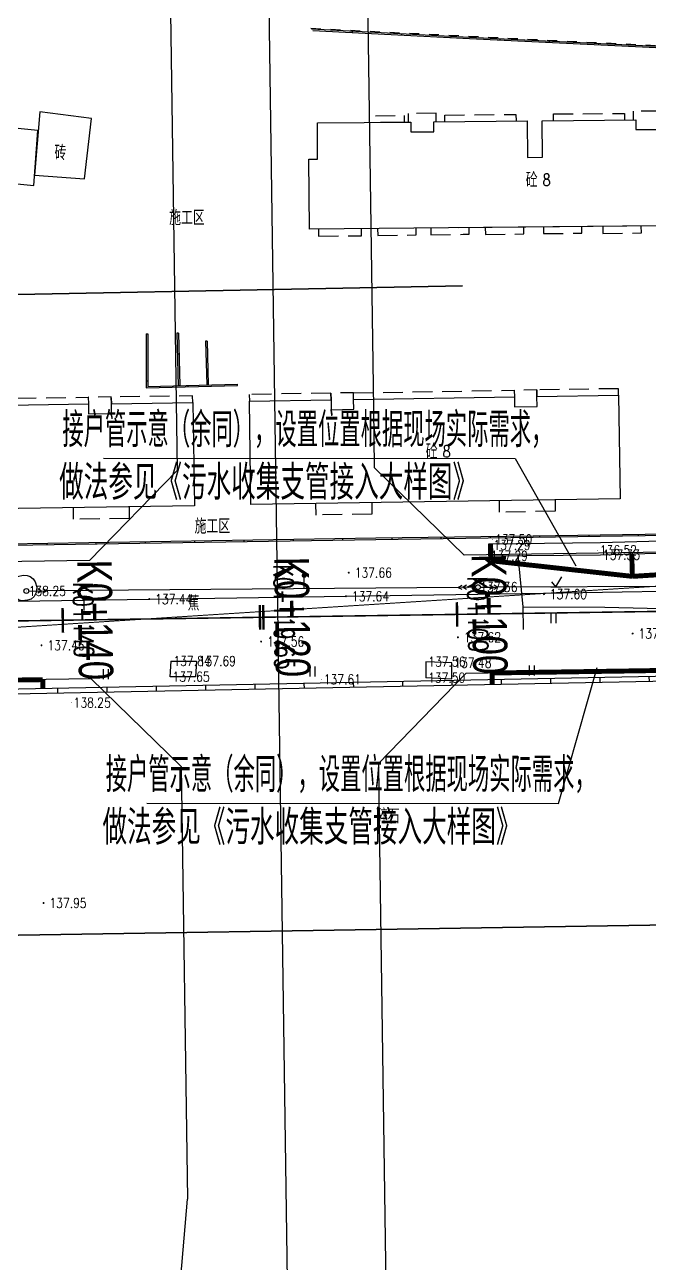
# Model space of a CAD drawing. Extents: x 529262 to 576451, y 2694391 to 2717535.
# Drawn here: x 564711.4 to 564774.7, y 2709952.9 to 2710078.5 of the extents above; entities that cross this region are included whole.
import ezdxf
from ezdxf.enums import TextEntityAlignment as Align
from ezdxf.xclip import XClip

# ---------------------------------------------------------------- set-up
doc = ezdxf.new("R2010")
doc.units = 0
doc.header["$XCLIPFRAME"] = 0
for name, pattern in [('ACAD_ISO12W100', [22, 12, -3, 0.5, -3, 0.5, -3]), ('X2', [10, 8, -2]), ('X5', [3, 2, -1]), ('X6', [2, 1, -1])]:
    doc.linetypes.add(name, pattern=pattern)
for name, color, linetype in [('DLSS', 4, 'Continuous'), ('DMTZ', 8, 'Continuous'), ('GCD', 8, 'Continuous'), ('GPSCOMMON', 7, 'Continuous'), ('GXYZ', 8, 'Continuous'), ('JMD', 8, 'Continuous'), ('PP-COM', 7, 'Continuous'), ('RD-中线', 40, 'Continuous'), ('RD-红线', 7, 'Continuous'), ('ZBTZ', 8, 'Continuous'), ('ZJ', 7, 'Continuous'), ('桩号标注', 7, 'Continuous'), ('污水管径标注_W10-', 202, 'Continuous'), ('纵断_分栏文字', 7, 'Continuous'), ('道路中线', 90, 'Continuous')]:
    doc.layers.add(name, color=color, linetype=linetype)
doc.layers.add('SZ-ZH-DIM', color=7, linetype='Continuous', lineweight=0)
doc.layers.add('控制界线1', color=30, linetype='ACAD_ISO12W100', lineweight=35)
doc.styles.add('HZ', font='rs.shx', dxfattribs={"width": 0.8, "bigfont": 'hztxt.shx'})
doc.styles.add('SEMDI', font='smsim.shx', dxfattribs={"width": 0.75, "bigfont": 'smfs.shx'})
doc.styles.add('SMEDI', font='smsim.shx', dxfattribs={"width": 0.75, "height": 3.5, "bigfont": 'smfs.shx'})
doc.linetypes.add('10422', pattern='A,0.75,[150,AAA.SHX,S=0.5,R=0,X=0,Y=0.5],1.5,[177,AAA.SHX,S=1,R=0,X=0,Y=0.4],0.75', length=3)
doc.linetypes.add('1161', pattern='A,0,[149,AAA.SHX,S=0.15,R=0,X=0,Y=0],-1.6', length=1.6)

# ---------------------------------------------------------------- blocks, each defined once
blk = doc.blocks.new('A$C19FD0107')
at = {"layer": 'RD-中线', "color": 8, "linetype": 'Continuous', "flags": 128}
blk.add_lwpolyline([(-6304.35, 15846.46), (-6276.37, 15793.41, -0.118286), (-6262.53, 15739.16), (-6247.44, 14688.77)], format="xyb", dxfattribs=at)
at = {"layer": 'RD-中线', "color": 8, "linetype": 'Continuous'}
blk.add_lwpolyline([(-6145.95, 15629.53), (-6583.68, 15623.04, -0.057862), (-6611.22, 15625.82), (-6627.55, 15629.41, 0.058625), (-6655.45, 15632.19), (-7132.06, 15623.67)], format="xyb", dxfattribs=at)
at = {"layer": 'RD-红线', "color": 8, "linetype": 'Continuous', "flags": 128}
blk.add_lwpolyline([(-6274.98, 15812.2), (-6267.53, 15798.08, -0.118286), (-6252.53, 15739.3), (-6251.23, 15648.97), (-6251.15, 15642.97)], format="xyb", dxfattribs=at)
at = {"layer": 'RD-红线', "color": 8, "flags": 128}
for points in [[(-6272.08, 15707.72), (-6271.14, 15642.67)], [(-6270.71, 15612.67), (-6270.08, 15568.8)], [(-6272.65, 15538.76), (-6270.08, 15568.8)]]:
    blk.add_lwpolyline(points, dxfattribs=at)
at = {"layer": 'RD-红线', "color": 8}
for points in [[(-6280.01, 15633.54), (-6271.14, 15642.67, 0.41408)], [(-6251.15, 15642.97), (-6242.01, 15634.1, 0.414347)], [(-6241.85, 15622.1), (-6250.72, 15612.97, 0.41408)], [(-6270.71, 15612.67), (-6279.85, 15621.54, 0.414347)]]:
    blk.add_lwpolyline(points, format="xyb", dxfattribs=at)
at = {"layer": 'RD-红线', "color": 8, "linetype": 'Continuous', "flags": 128}
for points in [[(-6142.06, 15635.58), (-6242.01, 15634.1)], [(-6280.01, 15633.54), (-6588.43, 15628.97)], [(-6159.81, 15623.32), (-6241.85, 15622.1)], [(-6279.85, 15621.54), (-6589.7, 15616.95)], [(-6250.72, 15612.97), (-6250.63, 15606.98), (-6249.01, 15494.26), (-6248.94, 15489.26)]]:
    blk.add_lwpolyline(points, dxfattribs=at)
blk = doc.blocks.new('GC200')
at = {"linetype": 'Continuous', "const_width": 0.2, "flags": 128}
blk.add_lwpolyline([(-0.1, 0, 1), (0.1, 0, 1)], format="xyb", close=True, dxfattribs=at)
blk = doc.blocks.new('gc013a')
at = {"linetype": 'Continuous'}
blk.add_line((0.5, 0), (4, 0), dxfattribs=at)
at = {"linetype": 'Continuous', "flags": 128}
for points in [[(2.31, -0.4), (3, 0), (2.31, 0.4)], [(3.31, -0.4), (4, 0), (3.31, 0.4)]]:
    blk.add_lwpolyline(points, dxfattribs=at)
blk = doc.blocks.new('gc170')
at = {"color": 8, "linetype": 'Continuous'}
blk.add_circle((0, 0), 0.5, dxfattribs=at)
blk = doc.blocks.new('gc123')
at = {"color": 8}
for p, q in [((-1, 0), (1, 0)), ((0, 0), (-0.8, 1)), ((0, 0), (1.2, 2))]:
    blk.add_line(p, q, dxfattribs=at)
blk = doc.blocks.new('gc165')
at = {"color": 8}
blk.add_line((0, 0), (0, 2), dxfattribs=at)
at = {"color": 8, "const_width": 0.5}
blk.add_lwpolyline([(-0.25, 2.5, 1), (0.25, 2.5, 1)], format="xyb", close=True, dxfattribs=at)
blk = doc.blocks.new('gc121')
at = {"color": 8}
for p, q in [((-0.5, -1), (-0.5, 1)), ((0.5, -1), (0.5, 1))]:
    blk.add_line(p, q, dxfattribs=at)

msp = doc.modelspace()

# ---------------------------------------------------------------- linework, layer by layer
at = {"layer": 'DLSS', "linetype": 'X6', "elevation": 136.72, "flags": 128}
msp.add_lwpolyline([(564740.438, 2710078.117), (564793.681, 2710075.458), (564794.645, 2710075.315)], dxfattribs=at)
at = {"layer": 'DLSS', "linetype": 'X2', "const_width": 0.1, "elevation": 139.065, "flags": 128}
msp.add_lwpolyline([(564614.998, 2710015.203), (564616.215, 2710015.098), (564631.121, 2710015.821), (564639.419, 2710016.818), (564650.528, 2710017.256), (564660.184, 2710017.649), (564683.411, 2710017.386), (564704.59, 2710016.995), (564817.388, 2710024.229), (564820.313, 2710026.08), (564830.77, 2710029.122)], dxfattribs=at)
at = {"layer": 'DMTZ', "linetype": '10422', "flags": 128}
msp.add_lwpolyline([(564816.697, 2710024.948), (564816.673, 2710026.147), (564798.93, 2710026.08), (564798.93, 2710026.08), (564783.327, 2710026.326), (564769.788, 2710025.928), (564758.431, 2710025.822), (564758.431, 2710025.822), (564758.43, 2710024.622), (564769.811, 2710024.728), (564783.335, 2710025.126), (564798.911, 2710024.88)], close=True, dxfattribs=at)
at = {"layer": 'DMTZ', "linetype": '10422', "elevation": 138.378, "flags": 128}
msp.add_lwpolyline([(564710.828, 2710020.114), (564710.466, 2710020.364), (564710.197, 2710020.689), (564710.086, 2710020.976), (564710.028, 2710021.455), (564710.058, 2710021.634), (564710.16, 2710021.995), (564710.42, 2710022.264), (564710.679, 2710022.524), (564711.249, 2710022.662), (564711.643, 2710022.626), (564711.949, 2710022.533), (564712.265, 2710022.292), (564712.468, 2710021.977), (564712.635, 2710021.439), (564712.561, 2710020.911), (564712.366, 2710020.512), (564712.061, 2710020.244), (564711.68, 2710020.114), (564711.124, 2710020.058)], close=True, dxfattribs=at)
at = {"layer": 'GPSCOMMON', "const_width": 0.5}
for points in [[(564758.678, 2710024.125), (564758.662, 2710025.824)], [(564773.04, 2710022.541), (564758.678, 2710024.125)], [(564773.04, 2710022.541), (564772.973, 2710024.821)], [(564773.04, 2710022.541), (564810.738, 2710024.925)], [(564773.127, 2710012.957), (564758.8, 2710012.745)], [(564758.8, 2710012.745), (564758.823, 2710011.564)], [(564773.127, 2710012.957), (564814.072, 2710013.618)], [(564653.13, 2710011.179), (564713.224, 2710012.069)], [(564713.224, 2710012.069), (564713.242, 2710011.16)]]:
    msp.add_lwpolyline(points, dxfattribs=at)
at = {"layer": 'GXYZ', "linetype": 'Continuous'}
for p, q in [((564755.379, 2710021.427), (564713.57, 2710021.073)), ((564813.732, 2710021.597), (564759.379, 2710021.449))]:
    msp.add_line(p, q, dxfattribs=at)
at = {"layer": 'GXYZ', "linetype": 'Continuous', "flags": 128}
for points in [[(564726.16, 2710012.368), (564726.244, 2710013.96), (564728.816, 2710013.95), (564728.732, 2710012.358)], [(564754.731, 2710013.769), (564752.096, 2710013.891), (564752.08, 2710012.272), (564754.715, 2710012.15)]]:
    msp.add_lwpolyline(points, close=True, dxfattribs=at)
at = {"layer": 'JMD', "linetype": 'Continuous'}
for p, q in [((564744.622, 2710077.812), (564744.614, 2710077.662)), ((564749.615, 2710077.553), (564749.607, 2710077.403)), ((564754.608, 2710077.294), (564754.601, 2710077.144)), ((564759.602, 2710077.043), (564759.595, 2710076.893)), ((564764.596, 2710076.798), (564764.589, 2710076.648)), ((564769.59, 2710076.552), (564769.583, 2710076.403)), ((564723.732, 2710047.134), (564723.882, 2710047.134)), ((564726.996, 2710047.197), (564726.846, 2710047.193)), ((564729.898, 2710046.4), (564729.748, 2710046.396)), ((564727.05, 2710045.071), (564726.9, 2710045.067)), ((564729.943, 2710044.622, 137.337), (564729.793, 2710044.618, 137.337)), ((564723.726, 2710042.378), (564723.876, 2710042.378)), ((564727.131, 2710041.881), (564726.981, 2710041.877)), ((564727.989, 2710041.753), (564727.985, 2710041.903)), ((564730.011, 2710041.954), (564729.861, 2710041.95)), ((564732.988, 2710041.88), (564732.984, 2710042.03)), ((564773.655, 2710026.663), (564773.653, 2710026.813)), ((564773.655, 2710026.663), (564773.653, 2710026.813)), ((564713.662, 2710025.758), (564713.659, 2710025.908)), ((564718.661, 2710025.838), (564718.659, 2710025.988)), ((564723.661, 2710025.917), (564723.658, 2710026.067)), ((564728.66, 2710025.996), (564728.658, 2710026.146)), ((564733.659, 2710026.075), (564733.657, 2710026.225)), ((564738.659, 2710026.154), (564738.656, 2710026.304)), ((564743.658, 2710026.233), (564743.656, 2710026.383)), ((564748.657, 2710026.309), (564748.655, 2710026.459)), ((564748.657, 2710026.309), (564748.655, 2710026.459)), ((564753.657, 2710026.379), (564753.655, 2710026.528)), ((564753.657, 2710026.379), (564753.655, 2710026.528)), ((564758.657, 2710026.448), (564758.654, 2710026.598)), ((564758.657, 2710026.448), (564758.654, 2710026.598)), ((564763.656, 2710026.518), (564763.654, 2710026.668)), ((564763.656, 2710026.518), (564763.654, 2710026.668)), ((564768.655, 2710026.591), (564768.653, 2710026.741)), ((564768.655, 2710026.591), (564768.653, 2710026.741)), ((564744.726, 2710011.785), (564744.736, 2710011.285)), ((564749.725, 2710011.884), (564749.735, 2710011.384)), ((564754.724, 2710011.983), (564754.734, 2710011.483)), ((564759.723, 2710012.082), (564759.733, 2710011.582)), ((564764.722, 2710012.182), (564764.732, 2710011.682)), ((564769.721, 2710012.281), (564769.731, 2710011.781)), ((564774.72, 2710012.38), (564774.73, 2710011.88)), ((564714.732, 2710011.189), (564714.742, 2710010.689)), ((564719.731, 2710011.289), (564719.741, 2710010.789)), ((564724.73, 2710011.388), (564724.74, 2710010.888)), ((564729.729, 2710011.487), (564729.739, 2710010.987)), ((564734.728, 2710011.586), (564734.738, 2710011.086)), ((564739.727, 2710011.685), (564739.737, 2710011.186))]:
    msp.add_line(p, q, dxfattribs=at)
for points in [[(564793.459, 2710075.37), (564774.055, 2710076.333), (564756.512, 2710077.195), (564740.506, 2710078.026)], [(564793.451, 2710075.22), (564774.047, 2710076.183), (564756.504, 2710077.045), (564740.621, 2710077.87)], [(564723.732, 2710047.134), (564723.725, 2710041.644), (564732.988, 2710041.88)], [(564723.882, 2710047.134), (564723.875, 2710041.798), (564732.984, 2710042.03)]]:
    msp.add_lwpolyline(points, dxfattribs=at)
at = {"layer": 'JMD', "linetype": 'Continuous', "elevation": 137.126, "flags": 128}
msp.add_lwpolyline([(564712.394, 2710063.234), (564717.461, 2710062.842), (564718.159, 2710068.981), (564712.943, 2710069.631)], close=True, dxfattribs=at)
at = {"layer": 'JMD', "linetype": 'X5'}
for points, elevation in [([(564753.146, 2710068.632), (564753.138, 2710069.497), (564750.304, 2710069.481), (564750.311, 2710068.606)], -525.388), ([(564746.991, 2710069.252), (564749.882, 2710069.279), (564749.888, 2710068.606)], -1052.776), ([(564752.584, 2710057.866), (564752.591, 2710057.181), (564756.494, 2710057.23), (564756.488, 2710057.901)], -526.407), ([(564755.883, 2710057.222), (564756.494, 2710057.23), (564756.488, 2710057.901)], -526.407), ([(564758.118, 2710057.916), (564758.125, 2710057.211), (564762.028, 2710057.26), (564762.021, 2710057.952)], -526.425), ([(564758.118, 2710057.916), (564758.125, 2710057.211), (564762.028, 2710057.26), (564762.021, 2710057.952)], -526.425), ([(564764.012, 2710057.97), (564764.019, 2710057.295), (564767.922, 2710057.344), (564767.916, 2710058.006)], -526.437), ([(564764.012, 2710057.97), (564764.019, 2710057.295), (564767.922, 2710057.344), (564767.916, 2710058.006)], -526.437), ([(564770.036, 2710058.026), (564770.043, 2710057.313), (564773.946, 2710057.362), (564773.939, 2710058.061)], -526.431), ([(564770.036, 2710058.026), (564770.043, 2710057.313), (564773.946, 2710057.362), (564773.939, 2710058.061)], -526.431), ([(564744.76, 2710040.48), (564744.751, 2710041.152), (564761.036, 2710041.416), (564761.065, 2710040.734)], 137.937)]:
    msp.add_lwpolyline(points, dxfattribs=dict(at, elevation=elevation))
for points in [[(564765.029, 2710068.75), (564765.022, 2710069.423), (564772.227, 2710069.489), (564772.248, 2710068.823)], [(564775.953, 2710068.847), (564775.944, 2710069.724), (564773.11, 2710069.708), (564773.118, 2710068.832)], [(564754.029, 2710068.641), (564754.022, 2710069.314), (564761.227, 2710069.381), (564761.233, 2710068.713)], [(564741.208, 2710057.762), (564741.215, 2710057.045), (564745.573, 2710057.084), (564745.566, 2710057.801)], [(564747.2, 2710057.816), (564747.207, 2710057.107), (564751.11, 2710057.156), (564751.103, 2710057.852)], [(564701.573, 2710039.777), (564701.578, 2710040.458), (564717.842, 2710040.71), (564717.871, 2710040.028)], [(564742.468, 2710040.44), (564742.439, 2710041.122), (564734.174, 2710040.994), (564734.185, 2710040.309)], [(564771.636, 2710040.902), (564771.636, 2710041.571), (564763.348, 2710041.446), (564763.357, 2710040.773)], [(564771.636, 2710040.956), (564771.636, 2710041.571), (564770.985, 2710041.561)], [(564721.985, 2710029.592), (564722.003, 2710028.425), (564716.365, 2710028.332), (564716.347, 2710029.508)], [(564746.593, 2710030.009), (564746.612, 2710028.844), (564740.961, 2710028.759), (564740.942, 2710029.919)], [(564765.193, 2710030.303), (564765.212, 2710029.153), (564759.569, 2710029.053), (564759.55, 2710030.214)]]:
    msp.add_lwpolyline(points, dxfattribs=at)
at = {"layer": 'JMD', "linetype": 'Continuous', "flags": 128}
for points in [[(564785.169, 2710068.953), (564785.201, 2710065.992), (564785.181, 2710065.259), (564786.093, 2710065.263), (564786.147, 2710058.173), (564740.28, 2710057.753), (564740.213, 2710064.832), (564741.095, 2710064.847), (564741.083, 2710068.524), (564750.572, 2710068.608), (564750.581, 2710067.608), (564752.908, 2710067.63), (564752.899, 2710068.63), (564762.363, 2710068.724), (564762.399, 2710065.024), (564763.935, 2710065.038), (564763.899, 2710068.738), (564773.378, 2710068.835), (564773.387, 2710067.835), (564775.697, 2710067.844), (564775.688, 2710068.844)], [(564712.312, 2710062.176), (564712.744, 2710067.759), (564709.055, 2710068.137), (564708.623, 2710062.554)], [(564771.798, 2710030.408), (564734.347, 2710029.815), (564734.185, 2710040.309), (564742.468, 2710040.44), (564742.484, 2710039.44), (564744.775, 2710039.48), (564744.76, 2710040.48), (564761.065, 2710040.734), (564761.08, 2710039.734), (564763.372, 2710039.773), (564763.357, 2710040.773), (564771.636, 2710040.902)]]:
    msp.add_lwpolyline(points, close=True, dxfattribs=at)
for points in [[(564747.487, 2710068.581), (564750.572, 2710068.608), (564750.581, 2710067.608), (564752.908, 2710067.63), (564752.899, 2710068.63), (564762.363, 2710068.724), (564762.399, 2710065.024), (564763.935, 2710065.038), (564763.899, 2710068.738), (564773.378, 2710068.835), (564773.387, 2710067.835), (564775.697, 2710067.844), (564775.688, 2710068.844), (564785.169, 2710068.953), (564785.201, 2710065.992), (564785.181, 2710065.259), (564786.093, 2710065.263), (564786.147, 2710058.173), (564755.388, 2710057.891)], [(564726.846, 2710047.193), (564726.981, 2710041.877)], [(564726.996, 2710047.197), (564727.131, 2710041.881)], [(564694.701, 2710039.678), (564699.27, 2710039.746), (564699.285, 2710038.746), (564701.588, 2710038.777), (564701.573, 2710039.777), (564717.871, 2710040.028), (564717.886, 2710039.028), (564720.203, 2710039.052), (564720.188, 2710040.052), (564728.458, 2710040.178), (564728.611, 2710029.69), (564699.568, 2710029.26)], [(564701.225, 2710025.712), (564747.006, 2710026.436), (564762.969, 2710026.658), (564783.387, 2710026.955)], [(564701.295, 2710025.563), (564747.009, 2710026.286), (564762.971, 2710026.508), (564783.389, 2710026.805)], [(564829.709, 2710013.472), (564472.921, 2710006.389)], [(564829.719, 2710012.972), (564472.931, 2710005.89)], [(564726.16, 2710012.368), (564726.244, 2710013.96), (564728.816, 2710013.95), (564728.732, 2710012.358)], [(564754.731, 2710013.769), (564752.096, 2710013.891), (564752.08, 2710012.272), (564754.715, 2710012.15)]]:
    msp.add_lwpolyline(points, dxfattribs=at)
at = {"layer": 'JMD', "linetype": 'Continuous', "elevation": 137.337, "flags": 128}
for points in [[(564729.748, 2710046.396), (564729.861, 2710041.95)], [(564729.898, 2710046.4), (564730.011, 2710041.954)]]:
    msp.add_lwpolyline(points, dxfattribs=at)
at = {"layer": 'JMD', "linetype": 'X5', "elevation": 137.55, "flags": 128}
for points in [[(564720.188, 2710040.052), (564720.179, 2710040.74), (564717.842, 2710040.71), (564717.871, 2710040.028)], [(564744.76, 2710040.48), (564744.751, 2710041.152), (564742.439, 2710041.122), (564742.468, 2710040.44)], [(564763.357, 2710040.773), (564763.348, 2710041.446), (564761.036, 2710041.416), (564761.065, 2710040.734)]]:
    msp.add_lwpolyline(points, dxfattribs=at)
at = {"layer": 'JMD', "linetype": 'X5', "flags": 128}
msp.add_lwpolyline([(564728.458, 2710040.178), (564728.421, 2710040.837), (564720.179, 2710040.74), (564720.188, 2710040.052)], dxfattribs=at)
at = {"layer": 'SZ-ZH-DIM', "color": 0, "const_width": 0.25, "elevation": 140}
for points in [[(564715.278, 2710016.834), (564715.241, 2710019.333)], [(564735.626, 2710017.135), (564735.589, 2710019.635)], [(564755.273, 2710017.427), (564755.236, 2710019.926)]]:
    msp.add_lwpolyline(points, dxfattribs=at)
at = {"layer": 'ZBTZ', "linetype": '1161'}
msp.add_lwpolyline([(564761.42, 2710024.701), (564761.459, 2710024.302), (564761.936, 2710019.439), (564770.227, 2710019.431), (564783.154, 2710019.123), (564783.669, 2710019.111)], dxfattribs=at)
at = {"layer": 'ZBTZ', "linetype": '1161', "flags": 128}
msp.add_lwpolyline([(564761.936, 2710019.439), (564761.947, 2710017.147)], dxfattribs=at)
at = {"layer": '控制界线1', "color": 252, "linetype": 'Continuous', "flags": 128}
msp.add_lwpolyline([(564755.82, 2710052.009), (564381.075, 2710044.69), (564375.334, 2709980.803), (564584.871, 2709984.176), (564781.181, 2709987.275)], dxfattribs=at)
msp.add_lwpolyline([(564755.82, 2710052.009), (564381.075, 2710044.69), (564375.334, 2709980.803), (564584.871, 2709984.176), (564781.181, 2709987.275)], dxfattribs=at)
msp.add_lwpolyline([(564755.82, 2710052.009), (564381.075, 2710044.69), (564375.334, 2709980.803), (564584.871, 2709984.176), (564781.181, 2709987.275)], dxfattribs=at)
at = {"layer": '桩号标注', "const_width": 0.25}
for points in [[(564715.278, 2710016.834), (564715.241, 2710019.333)], [(564735.276, 2710017.13), (564735.239, 2710019.63)], [(564755.273, 2710017.427), (564755.236, 2710019.926)]]:
    msp.add_lwpolyline(points, dxfattribs=at)
at = {"layer": '污水管径标注_W10-'}
msp.add_lwpolyline([(564504.036, 2710016.969), (564524.034, 2710017.266), (564544.031, 2710017.562), (564564.029, 2710017.859), (564584.027, 2710018.155), (564604.025, 2710018.452), (564624.023, 2710018.748), (564644.02, 2710019.044), (564664.018, 2710019.341), (564684.016, 2710019.637), (564704.014, 2710019.934), (564724.012, 2710020.23), (564744.009, 2710020.527), (564764.007, 2710020.854), (564784.004, 2710021.181), (564804.002, 2710021.45), (564824, 2710021.718)], dxfattribs=at)
at = {"layer": '纵断_分栏文字', "color": 3}
for points in [[(564719.39, 2710034.516), (564761.159, 2710034.48), (564767.293, 2710023.601)], [(564723.788, 2709999.541), (564765.558, 2709999.506), (564769.472, 2710013.292)]]:
    msp.add_lwpolyline(points, dxfattribs=at)
at = {"layer": '道路中线'}
msp.add_lwpolyline([(564377.047, 2710013.07), (564855.244, 2710020.159)], dxfattribs=at)

# ---------------------------------------------------------------- block references
at = {"layer": 'GCD', "linetype": 'Continuous'}
ref = msp.add_blockref('GC200', (564758.859, 2710026.274, 137.502), dxfattribs=dict(at, xscale=0.1999999999534339, yscale=0.1999999999534339, zscale=0.1999999999534339))
ref.add_attrib('height', '137.50', dxfattribs={"linetype": 'Continuous', "height": 1, "style": 'HZ', "width": 0.8}).set_placement((564759.099, 2710026.274, 137.502), align=Align.MIDDLE_LEFT)
ref = msp.add_blockref('GC200', (564758.859, 2710026.274, 137.502), dxfattribs=dict(at, xscale=0.1999999999534339, yscale=0.1999999999534339, zscale=0.1999999999534339))
ref.add_attrib('height', '137.50', dxfattribs={"linetype": 'Continuous', "height": 1, "style": 'HZ', "width": 0.8}).set_placement((564759.099, 2710026.274, 137.502), align=Align.MIDDLE_LEFT)
ref = msp.add_blockref('GC200', (564758.702, 2710025.725, 137.292), dxfattribs=dict(at, xscale=0.1999999999534339, yscale=0.1999999999534339, zscale=0.1999999999534339))
ref.add_attrib('height', '137.29', dxfattribs={"linetype": 'Continuous', "height": 1, "style": 'HZ', "width": 0.8}).set_placement((564758.942, 2710025.725, 137.292), align=Align.MIDDLE_LEFT)
ref = msp.add_blockref('GC200', (564758.702, 2710025.725, 137.292), dxfattribs=dict(at, xscale=0.1999999999534339, yscale=0.1999999999534339, zscale=0.1999999999534339))
ref.add_attrib('height', '137.29', dxfattribs={"linetype": 'Continuous', "height": 1, "style": 'HZ', "width": 0.8}).set_placement((564758.942, 2710025.725, 137.292), align=Align.MIDDLE_LEFT)
ref = msp.add_blockref('GC200', (564769.494, 2710025.186, 136.515), dxfattribs=dict(at, xscale=0.1999999999534339, yscale=0.1999999999534339, zscale=0.1999999999534339))
ref.add_attrib('height', '136.52', dxfattribs={"linetype": 'Continuous', "height": 1, "style": 'HZ', "width": 0.8}).set_placement((564769.734, 2710025.186, 136.515), align=Align.MIDDLE_LEFT)
ref = msp.add_blockref('GC200', (564769.494, 2710025.186, 136.515), dxfattribs=dict(at, xscale=0.1999999999534339, yscale=0.1999999999534339, zscale=0.1999999999534339))
ref.add_attrib('height', '136.52', dxfattribs={"linetype": 'Continuous', "height": 1, "style": 'HZ', "width": 0.8}).set_placement((564769.734, 2710025.186, 136.515), align=Align.MIDDLE_LEFT)
ref = msp.add_blockref('GC200', (564758.438, 2710024.625, 137.288), dxfattribs=dict(at, xscale=0.1999999999534339, yscale=0.1999999999534339, zscale=0.1999999999534339))
ref.add_attrib('height', '137.29', dxfattribs={"linetype": 'Continuous', "height": 1, "style": 'HZ', "width": 0.8}).set_placement((564758.678, 2710024.625, 137.288), align=Align.MIDDLE_LEFT)
ref = msp.add_blockref('GC200', (564758.438, 2710024.625, 137.288), dxfattribs=dict(at, xscale=0.1999999999534339, yscale=0.1999999999534339, zscale=0.1999999999534339))
ref.add_attrib('height', '137.29', dxfattribs={"linetype": 'Continuous', "height": 1, "style": 'HZ', "width": 0.8}).set_placement((564758.678, 2710024.625, 137.288), align=Align.MIDDLE_LEFT)
ref = msp.add_blockref('GC200', (564769.807, 2710024.731, 137.332), dxfattribs=dict(at, xscale=0.1999999999534339, yscale=0.1999999999534339, zscale=0.1999999999534339))
ref.add_attrib('height', '137.33', dxfattribs={"linetype": 'Continuous', "height": 1, "style": 'HZ', "width": 0.8}).set_placement((564770.047, 2710024.731, 137.332), align=Align.MIDDLE_LEFT)
ref = msp.add_blockref('GC200', (564769.807, 2710024.731, 137.332), dxfattribs=dict(at, xscale=0.1999999999534339, yscale=0.1999999999534339, zscale=0.1999999999534339))
ref.add_attrib('height', '137.33', dxfattribs={"linetype": 'Continuous', "height": 1, "style": 'HZ', "width": 0.8}).set_placement((564770.047, 2710024.731, 137.332), align=Align.MIDDLE_LEFT)
ref = msp.add_blockref('GC200', (564744.268, 2710022.918, 137.664), dxfattribs=dict(at, xscale=0.5, yscale=0.5, zscale=0.5))
ref.add_attrib('height', '137.66', dxfattribs={"linetype": 'Continuous', "height": 1, "style": 'HZ', "width": 0.8}).set_placement((564744.868, 2710022.918, 137.664), align=Align.MIDDLE_LEFT)
ref = msp.add_blockref('GC200', (564757.366, 2710021.457, 137.358), dxfattribs=dict(at, xscale=0.1999999999534339, yscale=0.1999999999534339, zscale=0.1999999999534339))
ref.add_attrib('height', '137.36', dxfattribs={"linetype": 'Continuous', "height": 1, "style": 'HZ', "width": 0.8}).set_placement((564757.606, 2710021.457, 137.358), align=Align.MIDDLE_LEFT)
ref = msp.add_blockref('GC200', (564757.366, 2710021.457, 137.358), dxfattribs=dict(at, xscale=0.1999999999534339, yscale=0.1999999999534339, zscale=0.1999999999534339))
ref.add_attrib('height', '137.36', dxfattribs={"linetype": 'Continuous', "height": 1, "style": 'HZ', "width": 0.8}).set_placement((564757.606, 2710021.457, 137.358), align=Align.MIDDLE_LEFT)
ref = msp.add_blockref('GC200', (564711.562, 2710021.062, 138.248), dxfattribs=dict(at, xscale=0.1999999999534339, yscale=0.1999999999534339, zscale=0.1999999999534339))
ref.add_attrib('height', '138.25', dxfattribs={"linetype": 'Continuous', "height": 1, "style": 'HZ', "width": 0.8}).set_placement((564711.802, 2710021.062, 138.248), align=Align.MIDDLE_LEFT)
ref = msp.add_blockref('GC200', (564711.562, 2710021.062, 138.248), dxfattribs=dict(at, xscale=0.1999999999534339, yscale=0.1999999999534339, zscale=0.1999999999534339))
ref.add_attrib('height', '138.25', dxfattribs={"linetype": 'Continuous', "height": 1, "style": 'HZ', "width": 0.8}).set_placement((564711.802, 2710021.062, 138.248), align=Align.MIDDLE_LEFT)
ref = msp.add_blockref('GC200', (564724.034, 2710020.236, 137.441), dxfattribs=dict(at, xscale=0.5, yscale=0.5, zscale=0.5))
ref.add_attrib('height', '137.44', dxfattribs={"linetype": 'Continuous', "height": 1, "style": 'HZ', "width": 0.8}).set_placement((564724.634, 2710020.236, 137.441), align=Align.MIDDLE_LEFT)
ref = msp.add_blockref('GC200', (564743.989, 2710020.521, 137.643), dxfattribs=dict(at, xscale=0.5, yscale=0.5, zscale=0.5))
ref.add_attrib('height', '137.64', dxfattribs={"linetype": 'Continuous', "height": 1, "style": 'HZ', "width": 0.8}).set_placement((564744.589, 2710020.521, 137.643), align=Align.MIDDLE_LEFT)
ref = msp.add_blockref('GC200', (564764.064, 2710020.735, 137.6), dxfattribs=dict(at, xscale=0.5, yscale=0.5, zscale=0.5))
ref.add_attrib('height', '137.60', dxfattribs={"linetype": 'Continuous', "height": 1, "style": 'HZ', "width": 0.8}).set_placement((564764.664, 2710020.735, 137.6), align=Align.MIDDLE_LEFT)
ref = msp.add_blockref('GC200', (564755.343, 2710016.364, 137.62), dxfattribs=dict(at, xscale=0.5, yscale=0.5, zscale=0.5))
ref.add_attrib('height', '137.62', dxfattribs={"linetype": 'Continuous', "height": 1, "style": 'HZ', "width": 0.8}).set_placement((564755.943, 2710016.364, 137.62), align=Align.MIDDLE_LEFT)
ref = msp.add_blockref('GC200', (564773.058, 2710016.745, 137.58), dxfattribs=dict(at, xscale=0.5, yscale=0.5, zscale=0.5))
ref.add_attrib('height', '137.58', dxfattribs={"linetype": 'Continuous', "height": 1, "style": 'HZ', "width": 0.8}).set_placement((564773.658, 2710016.745, 137.58), align=Align.MIDDLE_LEFT)
ref = msp.add_blockref('GC200', (564713.102, 2710015.553, 137.46), dxfattribs=dict(at, xscale=0.5, yscale=0.5, zscale=0.5))
ref.add_attrib('height', '137.46', dxfattribs={"linetype": 'Continuous', "height": 1, "style": 'HZ', "width": 0.8}).set_placement((564713.702, 2710015.553, 137.46), align=Align.MIDDLE_LEFT)
ref = msp.add_blockref('GC200', (564735.38, 2710015.933, 137.56), dxfattribs=dict(at, xscale=0.5, yscale=0.5, zscale=0.5))
ref.add_attrib('height', '137.56', dxfattribs={"linetype": 'Continuous', "height": 1, "style": 'HZ', "width": 0.8}).set_placement((564735.98, 2710015.933, 137.56), align=Align.MIDDLE_LEFT)
ref = msp.add_blockref('GC200', (564726.24, 2710013.963, 137.841), dxfattribs=dict(at, xscale=0.1999999999534339, yscale=0.1999999999534339, zscale=0.1999999999534339))
ref.add_attrib('height', '137.84', dxfattribs={"linetype": 'Continuous', "height": 1, "style": 'HZ', "width": 0.8}).set_placement((564726.48, 2710013.963, 137.841), align=Align.MIDDLE_LEFT)
ref = msp.add_blockref('GC200', (564726.24, 2710013.963, 137.841), dxfattribs=dict(at, xscale=0.1999999999534339, yscale=0.1999999999534339, zscale=0.1999999999534339))
ref.add_attrib('height', '137.84', dxfattribs={"linetype": 'Continuous', "height": 1, "style": 'HZ', "width": 0.8}).set_placement((564726.48, 2710013.963, 137.841), align=Align.MIDDLE_LEFT)
ref = msp.add_blockref('GC200', (564728.812, 2710013.953, 137.685), dxfattribs=dict(at, xscale=0.1999999999534339, yscale=0.1999999999534339, zscale=0.1999999999534339))
ref.add_attrib('height', '137.69', dxfattribs={"linetype": 'Continuous', "height": 1, "style": 'HZ', "width": 0.8}).set_placement((564729.052, 2710013.953, 137.685), align=Align.MIDDLE_LEFT)
ref = msp.add_blockref('GC200', (564728.812, 2710013.953, 137.685), dxfattribs=dict(at, xscale=0.1999999999534339, yscale=0.1999999999534339, zscale=0.1999999999534339))
ref.add_attrib('height', '137.69', dxfattribs={"linetype": 'Continuous', "height": 1, "style": 'HZ', "width": 0.8}).set_placement((564729.052, 2710013.953, 137.685), align=Align.MIDDLE_LEFT)
ref = msp.add_blockref('GC200', (564752.092, 2710013.894, 137.561), dxfattribs=dict(at, xscale=0.1999999999534339, yscale=0.1999999999534339, zscale=0.1999999999534339))
ref.add_attrib('height', '137.56', dxfattribs={"linetype": 'Continuous', "height": 1, "style": 'HZ', "width": 0.8}).set_placement((564752.332, 2710013.894, 137.561), align=Align.MIDDLE_LEFT)
ref = msp.add_blockref('GC200', (564752.092, 2710013.894, 137.561), dxfattribs=dict(at, xscale=0.1999999999534339, yscale=0.1999999999534339, zscale=0.1999999999534339))
ref.add_attrib('height', '137.56', dxfattribs={"linetype": 'Continuous', "height": 1, "style": 'HZ', "width": 0.8}).set_placement((564752.332, 2710013.894, 137.561), align=Align.MIDDLE_LEFT)
ref = msp.add_blockref('GC200', (564754.727, 2710013.772, 137.48), dxfattribs=dict(at, xscale=0.1999999999534339, yscale=0.1999999999534339, zscale=0.1999999999534339))
ref.add_attrib('height', '137.48', dxfattribs={"linetype": 'Continuous', "height": 1, "style": 'HZ', "width": 0.8}).set_placement((564754.967, 2710013.772, 137.48), align=Align.MIDDLE_LEFT)
ref = msp.add_blockref('GC200', (564754.727, 2710013.772, 137.48), dxfattribs=dict(at, xscale=0.1999999999534339, yscale=0.1999999999534339, zscale=0.1999999999534339))
ref.add_attrib('height', '137.48', dxfattribs={"linetype": 'Continuous', "height": 1, "style": 'HZ', "width": 0.8}).set_placement((564754.967, 2710013.772, 137.48), align=Align.MIDDLE_LEFT)
ref = msp.add_blockref('GC200', (564726.156, 2710012.371, 137.649), dxfattribs=dict(at, xscale=0.1999999999534339, yscale=0.1999999999534339, zscale=0.1999999999534339))
ref.add_attrib('height', '137.65', dxfattribs={"linetype": 'Continuous', "height": 1, "style": 'HZ', "width": 0.8}).set_placement((564726.396, 2710012.371, 137.649), align=Align.MIDDLE_LEFT)
ref = msp.add_blockref('GC200', (564726.156, 2710012.371, 137.649), dxfattribs=dict(at, xscale=0.1999999999534339, yscale=0.1999999999534339, zscale=0.1999999999534339))
ref.add_attrib('height', '137.65', dxfattribs={"linetype": 'Continuous', "height": 1, "style": 'HZ', "width": 0.8}).set_placement((564726.396, 2710012.371, 137.649), align=Align.MIDDLE_LEFT)
ref = msp.add_blockref('GC200', (564741.495, 2710012.098, 137.607), dxfattribs=dict(at, xscale=0.1999999999534339, yscale=0.1999999999534339, zscale=0.1999999999534339))
ref.add_attrib('height', '137.61', dxfattribs={"linetype": 'Continuous', "height": 1, "style": 'HZ', "width": 0.8}).set_placement((564741.735, 2710012.098, 137.607), align=Align.MIDDLE_LEFT)
ref = msp.add_blockref('GC200', (564741.495, 2710012.098, 137.607), dxfattribs=dict(at, xscale=0.1999999999534339, yscale=0.1999999999534339, zscale=0.1999999999534339))
ref.add_attrib('height', '137.61', dxfattribs={"linetype": 'Continuous', "height": 1, "style": 'HZ', "width": 0.8}).set_placement((564741.735, 2710012.098, 137.607), align=Align.MIDDLE_LEFT)
ref = msp.add_blockref('GC200', (564752.076, 2710012.275, 137.495), dxfattribs=dict(at, xscale=0.1999999999534339, yscale=0.1999999999534339, zscale=0.1999999999534339))
ref.add_attrib('height', '137.50', dxfattribs={"linetype": 'Continuous', "height": 1, "style": 'HZ', "width": 0.8}).set_placement((564752.316, 2710012.275, 137.495), align=Align.MIDDLE_LEFT)
ref = msp.add_blockref('GC200', (564752.076, 2710012.275, 137.495), dxfattribs=dict(at, xscale=0.1999999999534339, yscale=0.1999999999534339, zscale=0.1999999999534339))
ref.add_attrib('height', '137.50', dxfattribs={"linetype": 'Continuous', "height": 1, "style": 'HZ', "width": 0.8}).set_placement((564752.316, 2710012.275, 137.495), align=Align.MIDDLE_LEFT)
ref = msp.add_blockref('GC200', (564716.118, 2710009.737, 138.25), dxfattribs=dict(at, xscale=0.1999999999534339, yscale=0.1999999999534339, zscale=0.1999999999534339))
ref.add_attrib('height', '138.25', dxfattribs={"linetype": 'Continuous', "height": 1, "style": 'HZ', "width": 0.8}).set_placement((564716.358, 2710009.737, 138.25), align=Align.MIDDLE_LEFT)
ref = msp.add_blockref('GC200', (564716.118, 2710009.737, 138.25), dxfattribs=dict(at, xscale=0.1999999999534339, yscale=0.1999999999534339, zscale=0.1999999999534339))
ref.add_attrib('height', '138.25', dxfattribs={"linetype": 'Continuous', "height": 1, "style": 'HZ', "width": 0.8}).set_placement((564716.358, 2710009.737, 138.25), align=Align.MIDDLE_LEFT)
ref = msp.add_blockref('GC200', (564713.31, 2709989.422, 137.949), dxfattribs=dict(at, xscale=0.5, yscale=0.5, zscale=0.5))
ref.add_attrib('height', '137.95', dxfattribs={"linetype": 'Continuous', "height": 1, "style": 'HZ', "width": 0.8}).set_placement((564713.91, 2709989.422, 137.949), align=Align.MIDDLE_LEFT)
at = {"layer": 'GXYZ', "linetype": 'Continuous', "xscale": 0.5, "yscale": 0.5}
for p in [(564711.57, 2710021.056), (564757.379, 2710021.444)]:
    msp.add_blockref('gc170', p, dxfattribs=at)
at = {"layer": 'GXYZ', "linetype": 'Continuous'}
for p, xscale, yscale, rotation in [((564711.57, 2710021.056), 0.4999999999946891, 0.4999999999946891, 0.4847586094468439), ((564757.379, 2710021.444), 0.4999999999946891, 0.4999999999946891, 180.4847586094468), ((564757.379, 2710021.444), 0.4999999999726697, 0.4999999999726697, 0.1555098312408329)]:
    msp.add_blockref('gc013a', p, dxfattribs=dict(at, xscale=xscale, yscale=yscale, rotation=rotation))
at = {"layer": 'PP-COM'}
ref = msp.add_blockref('A$C19FD0107', (570997.993, 2694390.603), dxfattribs=at)
XClip(ref).set_block_clipping_path([(-9366.4383134884, 14428.6043910822), (-3328.4480743363, 17452.7484863754)])
at = {"layer": 'ZBTZ', "linetype": 'Continuous', "xscale": 0.5, "yscale": 0.5}
for name, p in [('gc165', (564739.747, 2710021.387)), ('gc165', (564739.747, 2710021.387)), ('gc165', (564739.747, 2710021.387)), ('gc123', (564765.265, 2710021.49)), ('gc123', (564765.265, 2710021.49)), ('gc123', (564765.265, 2710021.49)), ('gc165', (564717.446, 2710019.085)), ('gc165', (564717.446, 2710019.085)), ('gc165', (564717.446, 2710019.085)), ('gc165', (564758.339, 2710019.364)), ('gc165', (564758.339, 2710019.364)), ('gc165', (564758.339, 2710019.364)), ('gc121', (564765.05, 2710018.291)), ('gc121', (564765.05, 2710018.291)), ('gc121', (564765.05, 2710018.291)), ('gc121', (564719.64, 2710012.627)), ('gc121', (564740.605, 2710012.892)), ('gc121', (564740.605, 2710012.892)), ('gc121', (564762.851, 2710012.995))]:
    msp.add_blockref(name, p, dxfattribs=at)

# ---------------------------------------------------------------- texts
at = {"layer": 'JMD', "linetype": 'Continuous', "style": 'HZ', "width": 0.8}
for s, p in [('砖', (564715.624, 2710065.496)), ('砼', (564763.423, 2710062.743)), ('砼', (564763.423, 2710062.743)), ('砼', (564753.283, 2710035.211))]:
    msp.add_text(s, height=1.5, dxfattribs=at).set_placement(p, align=Align.MIDDLE_RIGHT)
for p in [(564763.923, 2710062.743), (564763.923, 2710062.743), (564753.783, 2710035.211)]:
    msp.add_text('8', height=1.2, dxfattribs=at).set_placement(p, align=Align.MIDDLE_LEFT)
at = {"layer": 'SZ-ZH-DIM', "color": 0, "style": 'HZ', "width": 0.7}
for s, p in [('K0+119.65', (564736.107, 2710018.393, 140)), ('K0+100', (564755.755, 2710018.684, 140)), ('K0+140', (564715.759, 2710018.091, 140))]:
    msp.add_text(s, height=2, rotation=270.84931, dxfattribs=at).set_placement(p, align=Align.BOTTOM_CENTER)
at = {"layer": 'ZJ', "color": 8, "linetype": 'Continuous', "style": 'HZ', "width": 0.8}
for s, p in [('施工区', (564727.854, 2710058.979)), ('施工区', (564730.438, 2710027.706)), ('蕉', (564728.522, 2710019.903)), ('碎石', (564748.23, 2709998.314))]:
    msp.add_text(s, height=1.5, dxfattribs=at).set_placement(p, align=Align.MIDDLE)
at = {"layer": '桩号标注', "style": 'SEMDI', "width": 0.75}
for s, p in [('K0+120', (564735.757, 2710018.387)), ('K0+100', (564755.755, 2710018.684)), ('K0+140', (564715.759, 2710018.091))]:
    msp.add_text(s, height=3.5, rotation=270.84931, dxfattribs=at).set_placement(p, align=Align.BOTTOM_CENTER)
at = {"layer": '纵断_分栏文字', "color": 3, "style": 'SMEDI'}
for s, width, p in [('接户管示意（余同），设置位置根据现场实际需求，', 0.65, (564715.215, 2710035.644)), ('做法参见《污水收集支管接入大样图》', 0.75, (564714.892, 2710030.307)), ('接户管示意（余同），设置位置根据现场实际需求，', 0.65, (564719.613, 2710000.669)), ('做法参见《污水收集支管接入大样图》', 0.75, (564719.291, 2709995.332))]:
    msp.add_text(s, height=3.5, rotation=0.00004, dxfattribs=dict(at, width=width)).set_placement(p)

doc.saveas('drawing.dxf')
